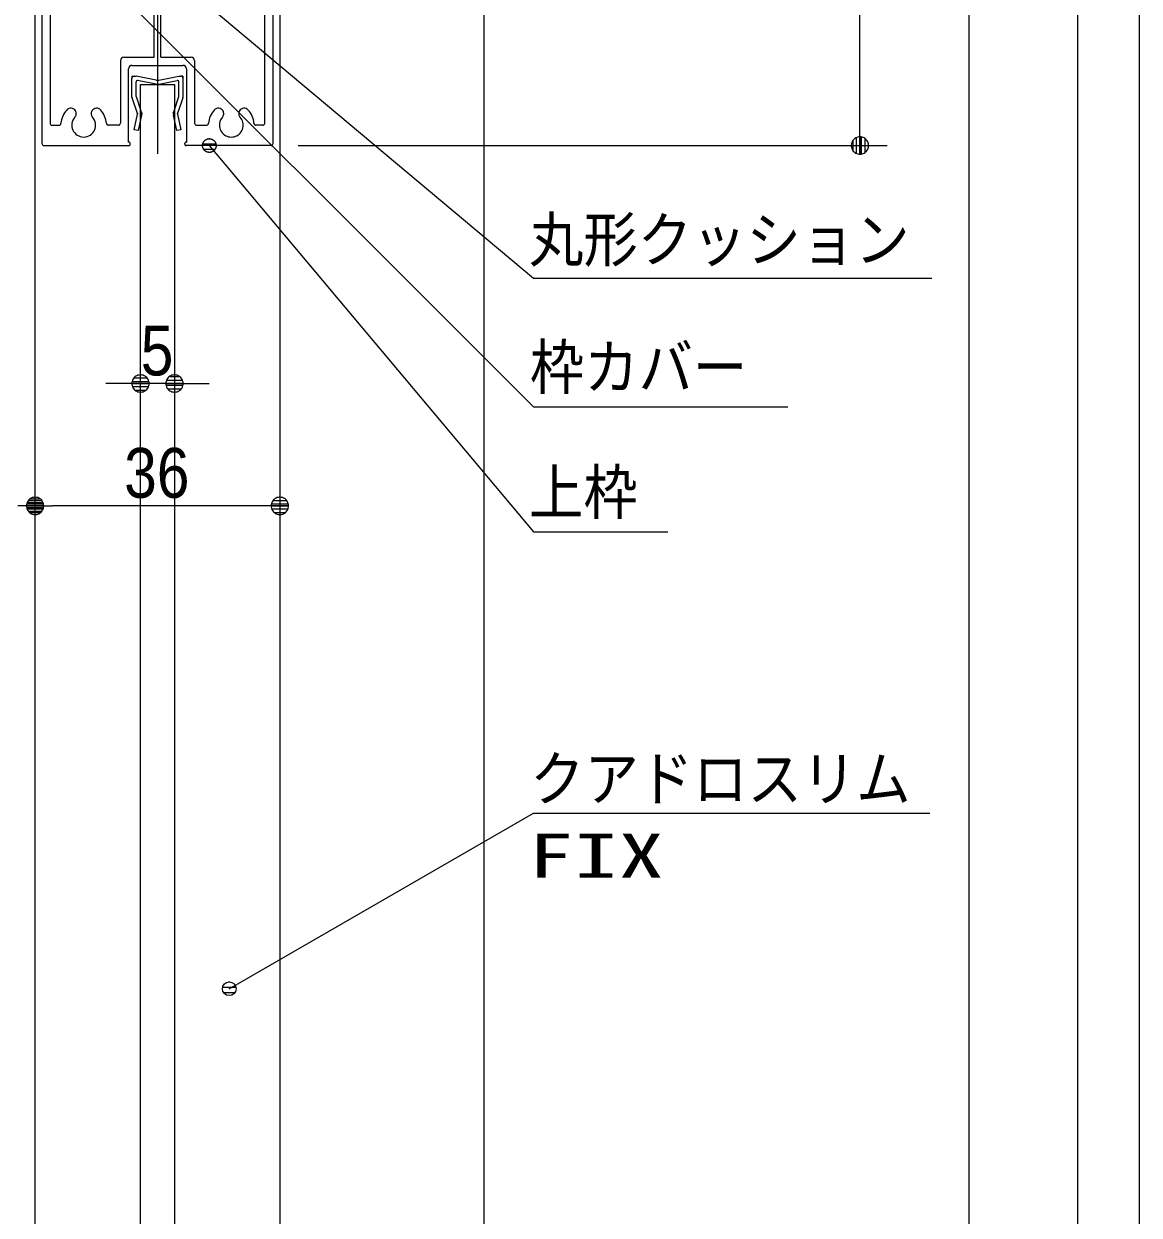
# Model space of a CAD drawing. Units: millimetres, scale not verified. Extents: x -6062 to 6062, y -3045 to 3045.
# Drawn here: x 1392 to 2212, y -51 to 825 of the extents above; entities that cross this region are included whole.
import ezdxf
from ezdxf.enums import TextEntityAlignment as Align

# ---------------------------------------------------------------- set-up
doc = ezdxf.new("R2010")
doc.units = ezdxf.units.MM
doc.header["$LTSCALE"] = 20
for name, color, linetype, lineweight in [('0-0_1図面枠', 7, 'Continuous', 9), ('0-1_3一般', 7, 'Continuous', 9), ('0-2_2寸法-1', 7, 'Continuous', 9), ('0-3_0', 7, 'Continuous', 9), ('0-4_2寸法-3', 7, 'Continuous', 9)]:
    doc.layers.add(name, color=color, linetype=linetype, lineweight=lineweight)
doc.styles.add('ＭＳ ゴシック', font='')
doc.styles.add('ＭＳ Ｐゴシック', font='')
doc.styles.get('ＭＳ ゴシック').set_extended_font_data('MS Gothic')
doc.styles.get('ＭＳ Ｐゴシック').set_extended_font_data('MS PGothic')

# ---------------------------------------------------------------- blocks, each defined once
blk = doc.blocks.new('グループ-2')
at = {"layer": '0-0_1図面枠'}
blk.add_lwpolyline([(-80000, 55400), (80000, 55400), (80000, -55400), (-80000, -55400)], close=True, dxfattribs=at)
blk = doc.blocks.new('図面枠')
at = {"layer": '0-0_1図面枠'}
blk.add_blockref('グループ-2', (0, 0), dxfattribs=at)
blk = doc.blocks.new('_Dot')
at = {"layer": '0-3_0'}
for p, q in [((-10, 0), (-20, 0)), ((9.78, 2), (-9.78, 2)), ((7.99, 6), (-7.99, 6)), ((9.16, -3.98), (-9.16, -3.98)), ((6, -7.98), (-6, -7.98))]:
    blk.add_line(p, q, dxfattribs=at)
for points in [[(10, 0), (9.92, 1.25), (9.69, 2.49), (9.3, 3.68), (8.76, 4.82), (8.09, 5.88), (7.29, 6.85), (6.37, 7.71), (5.36, 8.44), (4.26, 9.05), (3.09, 9.51), (1.87, 9.82), (0.63, 9.98), (-0.63, 9.98), (-1.87, 9.82), (-3.09, 9.51), (-4.26, 9.05), (-5.36, 8.44), (-6.37, 7.71), (-7.29, 6.85), (-8.09, 5.88), (-8.76, 4.82), (-9.3, 3.68), (-9.69, 2.49), (-9.92, 1.25), (-10, 0), (0, 0)], [(-10, 0), (-9.92, -1.25), (-9.69, -2.49), (-9.3, -3.68), (-8.76, -4.82), (-8.09, -5.88), (-7.29, -6.85), (-6.37, -7.71), (-5.36, -8.44), (-4.26, -9.05), (-3.09, -9.51), (-1.87, -9.82), (-0.63, -9.98), (0.63, -9.98), (1.87, -9.82), (3.09, -9.51), (4.26, -9.05), (5.36, -8.44), (6.37, -7.71), (7.29, -6.85), (8.09, -5.88), (8.76, -4.82), (9.3, -3.68), (9.69, -2.49), (9.92, -1.25), (10, 0), (0, 0)]]:
    blk.add_lwpolyline(points, close=True, dxfattribs=at)
blk = doc.blocks.new('グループ-120')
at = {"layer": '0-1_3一般'}
for p, q in [((65313.7, 15604.9), (65813.7, 15604.9)), ((65313.7, -34600), (65313.7, 15604.9)), ((65813.7, 15604.9), (65813.7, -34600))]:
    blk.add_line(p, q, dxfattribs=at)
blk.add_lwpolyline([(67363.7, 20004.9), (67363.7, -39000), (63763.7, -39000), (63763.7, 20004.9)], close=True, dxfattribs=at)
blk = doc.blocks.new('グループ-122')
at = {"layer": '0-1_3一般'}
for p, q in [((65188.7, 15724.9), (65188.7, 15694.9)), ((65188.7, 15724.9), (65218.7, 15724.9)), ((65188.7, 15418.2), (65188.7, 15694.9)), ((65218.7, 15724.9), (65248.7, 15724.9)), ((65545, 15666.7), (65248.7, 15724.9)), ((65248.7, 15424.9), (65248.7, 15640.7)), ((65545, 15606.7), (65272.4, 15660.4)), ((65563.7, 15756.9), (65563.7, 15004.9)), ((65582.3, 15666.7), (65878.7, 15724.9)), ((65582.3, 15606.7), (65854.9, 15660.4)), ((65878.7, 15724.9), (65908.7, 15724.9)), ((65878.7, 15424.9), (65878.7, 15640.7)), ((65938.7, 15724.9), (65908.7, 15724.9)), ((65938.7, 15724.9), (65938.7, 15694.9)), ((65938.7, 15694.9), (65938.7, 15418.2)), ((65248.7, 15424.9), (65319.3, 15215.4)), ((65808, 15215.4), (65878.7, 15424.9)), ((65265, 15189.7), (65191.5, 15405.4)), ((65935.8, 15405.4), (65862.3, 15189.7)), ((65270.8, 15177.6), (65265, 15189.7)), ((65270.8, 15177.6), (65268, 15164.4)), ((65333.7, 15184.9), (65319.3, 15215.4)), ((65333.7, 15184.9), (65326.7, 15152)), ((65793.7, 15184.9), (65808, 15215.4)), ((65793.7, 15184.9), (65800.6, 15152)), ((65856.6, 15177.6), (65862.3, 15189.7)), ((65856.6, 15177.6), (65859.3, 15164.4))]:
    blk.add_line(p, q, dxfattribs=at)
for points in [[(65326.7, 15152), (65278.7, 14924.9), (65220, 14937.3), (65268, 15164.4)], [(65859.3, 15164.4), (65907.4, 14937.3), (65848.7, 14924.9), (65800.6, 15152)]]:
    blk.add_lwpolyline(points, dxfattribs=at)
for centre, radius, start, end in [((65218.7, 15694.9), 30, 135, 180), ((65218.7, 15694.9), 30, 90, 135), ((65268.7, 15640.7), 20, 129.6175, 180), ((65268.7, 15640.7), 20, 79.23499, 129.6175), ((65563.7, 15764.9), 100, 259.23499, 264.6175), ((65563.7, 15704.9), 100, 259.23499, 264.6175), ((65563.7, 15764.9), 100, 264.6175, 270), ((65563.7, 15704.9), 100, 264.6175, 270), ((65563.7, 15764.9), 100, 270, 275.3825), ((65563.7, 15704.9), 100, 270, 275.3825), ((65563.7, 15764.9), 100, 275.3825, 280.76501), ((65563.7, 15704.9), 100, 275.3825, 280.76501), ((65858.7, 15640.7), 20, 50.3825, 100.76501), ((65858.7, 15640.7), 20, 0, 50.3825), ((65908.7, 15694.9), 30, 45, 90), ((65908.7, 15694.9), 30, 0, 45), ((65218.7, 15418.2), 30, 180, 192.63886), ((65218.7, 15418.2), 30, 192.63886, 205.27772), ((65908.7, 15418.2), 30, 334.72228, 347.36114), ((65908.7, 15418.2), 30, 347.36114, 0), ((65228.9, 15172.7), 40, 6.66677, 25.27772), ((65228.9, 15172.7), 40, 348.05582, 6.66677), ((65228.9, 15172.7), 100, 6.66677, 25.27772), ((65228.9, 15172.7), 100, 348.05582, 6.66677), ((65898.5, 15172.7), 100, 173.33323, 191.94418), ((65898.5, 15172.7), 100, 154.72228, 173.33323), ((65898.5, 15172.7), 40, 173.33323, 191.94418), ((65898.5, 15172.7), 40, 154.72228, 173.33323)]:
    blk.add_arc(centre, radius, start, end, dxfattribs=at)
blk = doc.blocks.new('グループ-127')
at = {"layer": '0-1_3一般'}
for p, q in [((65563.7, 19987.6), (65563.7, 19774.9)), ((67173.7, 20004.9), (67213.7, 20004.9)), ((65003.7, 19804.9), (65533.7, 19804.9)), ((65533.7, 19804.9), (65563.7, 19774.9)), ((65593.7, 19804.9), (65563.7, 19774.9)), ((65593.7, 19804.9), (66673.7, 19804.9)), ((67143.7, 19014.9), (67143.7, 19974.9)), ((67263.7, 14734.9), (67263.7, 19954.9)), ((65003.7, 19684.9), (66583.7, 19684.9)), ((65563.7, 19774.9), (65563.7, 14584.2)), ((66583.7, 19283.5), (66583.7, 19684.9)), ((66703.7, 19285.4), (66703.7, 19774.9)), ((64703.7, 19034.9), (64703.7, 19504.9)), ((64823.7, 19324.9), (64823.7, 19504.9)), ((64823.7, 19324.9), (64953.7, 19224.9)), ((64953.7, 18784.9), (64953.7, 19224.9)), ((64703.7, 19034.9), (64733.7, 19004.9)), ((67143.7, 19014.9), (66978.3, 19014.9)), ((63863.7, 16874.9), (63863.7, 14734.9)), ((64703.7, 16904.9), (63893.7, 16904.9)), ((67143.7, 16904.9), (64823.7, 16904.9)), ((63983.7, 16784.9), (65513.7, 16784.9)), ((63983.7, 16784.9), (63983.7, 15034.9)), ((65513.7, 16004.9), (65513.7, 16784.9)), ((65613.7, 16784.9), (67143.7, 16784.9)), ((65613.7, 16004.9), (65613.7, 16784.9)), ((67143.7, 15034.9), (67143.7, 16784.9)), ((65018.7, 15954.9), (65018.7, 15034.9)), ((65068.7, 16004.9), (65513.7, 16004.9)), ((65613.7, 16004.9), (66058.7, 16004.9)), ((66108.7, 15954.9), (66108.7, 15034.9)), ((65138.7, 14754.9), (65138.7, 15834.9)), ((65188.7, 15884.9), (65938.7, 15884.9)), ((65988.7, 15834.9), (65988.7, 14754.9)), ((64013.7, 15004.9), (64114.9, 15004.9)), ((64988.7, 15004.9), (64842.4, 15004.9)), ((66138.7, 15004.9), (66284.9, 15004.9)), ((67113.7, 15004.9), (67012.4, 15004.9)), ((65143.7, 14754.9), (65138.7, 14754.9)), ((65163.7, 14724.9), (65163.7, 14734.9)), ((65963.7, 14724.9), (65963.7, 14734.9)), ((65983.7, 14754.9), (65988.7, 14754.9)), ((63893.7, 14704.9), (65143.7, 14704.9)), ((65163.7, 14704.9), (65163.9, 14704.9)), ((67233.7, 14704.9), (65983.7, 14704.9))]:
    blk.add_line(p, q, dxfattribs=at)
for points in [[(64703.7, 16904.9), (64703.7, 18974.9), (64733.7, 19004.9)], [(64823.7, 16904.9), (64823.7, 18684.9), (64953.7, 18784.9)], [(67143.7, 16904.9), (67143.7, 18894.9), (66978.3, 18894.9)]]:
    blk.add_lwpolyline(points, dxfattribs=at)
for centre, radius, start, end in [((67173.7, 19974.9), 30, 135, 180), ((67173.7, 19974.9), 30, 90, 135), ((67213.7, 19954.9), 50, 45, 90), ((67213.7, 19954.9), 50, 0, 45), ((65003.7, 19504.9), 300, 90, 135), ((66673.7, 19774.9), 30, 45, 90), ((65003.7, 19504.9), 300, 135, 180), ((65003.7, 19504.9), 180, 135, 180), ((65003.7, 19504.9), 180, 90, 135), ((66673.7, 19774.9), 30, 0, 45), ((66648.7, 18954.9), 335, 101.18806, 114.12808), ((66648.7, 18954.9), 335, 45.43403, 80.55045), ((66479, 19145.3), 80, 131.71611, 185.85806), ((66479, 19145.3), 80, 185.85806, 240), ((66648.7, 18954.9), 335, 131.66001, 131.71611), ((66648.7, 18954.9), 335, 131.66001, 131.71611), ((66648.7, 18954.9), 335, 131.60391, 131.66001), ((66648.7, 18954.9), 335, 131.60391, 131.66001), ((66648.7, 18954.9), 335, 129.33601, 131.60391), ((66648.7, 18954.9), 335, 127.06811, 129.33601), ((66648.7, 18954.9), 335, 114.12808, 127.06811), ((66648.7, 18954.9), 175, 65.85806, 131.71611), ((66648.7, 18954.9), 175, 0, 65.85806), ((66648.7, 18954.9), 335, 10.3176, 45.43403), ((66479, 19145.3), 80, 240, 275.85806), ((66479, 19145.3), 80, 275.85806, 311.71611), ((66648.7, 18954.9), 175, 294.14194, 0), ((66479, 18764.6), 80, 174.14194, 228.28389), ((66479, 18764.6), 80, 120, 174.14194), ((66479, 18764.6), 80, 84.14194, 120), ((66479, 18764.6), 80, 48.28389, 84.14194), ((66648.7, 18954.9), 175, 228.28389, 294.14194), ((66648.7, 18954.9), 335, 288.98314, 349.6824), ((66648.7, 18954.9), 335, 228.28389, 288.98314), ((63893.7, 16874.9), 30, 135, 180), ((63893.7, 16874.9), 30, 90, 135), ((65068.7, 15954.9), 50, 135, 180), ((65068.7, 15954.9), 50, 90, 135), ((66058.7, 15954.9), 50, 45, 90), ((66058.7, 15954.9), 50, 0, 45), ((65188.7, 15834.9), 50, 135, 180), ((65188.7, 15834.9), 50, 90, 135), ((65938.7, 15834.9), 50, 45, 90), ((65938.7, 15834.9), 50, 0, 45), ((64288.3, 15174.6), 80, 84.14194, 138.28389), ((64288.3, 15174.6), 80, 30, 84.14194), ((64669, 15174.6), 80, 95.85806, 150), ((64669, 15174.6), 80, 41.71611, 95.85806), ((66458.3, 15174.6), 80, 84.14194, 138.28389), ((66458.3, 15174.6), 80, 30, 84.14194), ((66839, 15174.6), 80, 95.85806, 150), ((66839, 15174.6), 80, 41.71611, 95.85806), ((64478.7, 15004.9), 335, 156.78466, 175.28544), ((64478.7, 15004.9), 335, 138.28389, 156.78466), ((64478.7, 15004.9), 175, 138.28389, 204.14194), ((64288.3, 15174.6), 80, 318.28389, 354.14194), ((64288.3, 15174.6), 80, 354.14194, 30), ((64669, 15174.6), 80, 150, 185.85806), ((64669, 15174.6), 80, 185.85806, 221.71611), ((64478.7, 15004.9), 175, 335.85806, 41.71611), ((64478.7, 15004.9), 335, 23.21534, 41.71611), ((64478.7, 15004.9), 335, 4.71456, 23.21534), ((66648.7, 15004.9), 335, 156.78466, 175.28544), ((66648.7, 15004.9), 335, 138.28389, 156.78466), ((66648.7, 15004.9), 175, 138.28389, 159.14194), ((66458.3, 15174.6), 80, 318.28389, 354.14194), ((66458.3, 15174.6), 80, 354.14194, 30), ((66839, 15174.6), 80, 150, 185.85806), ((66839, 15174.6), 80, 185.85806, 221.71611), ((66648.7, 15004.9), 175, 346.28708, 41.71611), ((66648.7, 15004.9), 335, 23.21534, 41.71611), ((66648.7, 15004.9), 335, 4.71456, 23.21534), ((64013.7, 15034.9), 30, 180, 225), ((64013.7, 15034.9), 30, 225, 270), ((64114.9, 15034.9), 30, 270, 312.64272), ((64114.9, 15034.9), 30, 312.64272, 355.28544), ((64478.7, 15004.9), 175, 204.14194, 270), ((64478.7, 15004.9), 175, 270, 335.85806), ((64842.4, 15034.9), 30, 184.71456, 227.35728), ((64842.4, 15034.9), 30, 227.35728, 270), ((64988.7, 15034.9), 30, 270, 315), ((64988.7, 15034.9), 30, 315, 0), ((66138.7, 15034.9), 30, 180, 225), ((66138.7, 15034.9), 30, 225, 270), ((66284.9, 15034.9), 30, 270, 312.64272), ((66284.9, 15034.9), 30, 312.64272, 355.28544), ((66648.7, 15004.9), 175, 159.14194, 180), ((66648.7, 15004.9), 175, 180, 235.42903), ((66648.7, 15004.9), 175, 290.85806, 346.28708), ((67012.4, 15034.9), 30, 184.71456, 227.35728), ((67012.4, 15034.9), 30, 227.35728, 270), ((67113.7, 15034.9), 30, 270, 315), ((67113.7, 15034.9), 30, 315, 0), ((63893.7, 14734.9), 30, 180, 225), ((65143.7, 14734.9), 20, 45, 90), ((65143.7, 14734.9), 20, 0, 45), ((65143.7, 14724.9), 20, 315, 0), ((65983.7, 14734.9), 20, 135, 180), ((65983.7, 14724.9), 20, 180, 225), ((65983.7, 14734.9), 20, 90, 135), ((66648.7, 15004.9), 175, 235.42903, 290.85806), ((67233.7, 14734.9), 30, 315, 0), ((63893.7, 14734.9), 30, 225, 270), ((65143.7, 14724.9), 20, 270, 315), ((65983.7, 14724.9), 20, 225, 270), ((67233.7, 14734.9), 30, 270, 315)]:
    blk.add_arc(centre, radius, start, end, dxfattribs=at)
blk = doc.blocks.new('グループ-135')
at = {"layer": '0-1_3一般'}
for name in ['グループ-120', 'グループ-127', 'グループ-122']:
    blk.add_blockref(name, (0, 0), dxfattribs=at)
blk = doc.blocks.new('グループ-136')
at = {"layer": '0-1_3一般'}
blk.add_line((70363.7, 20804.9), (70363.7, -39000), dxfattribs=at)
blk = doc.blocks.new('グループ-137')
at = {"layer": '0-1_3一般'}
for name in ['グループ-135', 'グループ-136']:
    blk.add_blockref(name, (0, 0), dxfattribs=at)

msp = doc.modelspace()

# ---------------------------------------------------------------- linework, layer by layer
at = {"layer": '0-2_2寸法-1'}
for p, q in [((2167.18, 1027.53), (2167.18, -1937.29)), ((2007.18, 747.96), (2007.18, 987.53)), ((2087.18, 987.53), (2087.18, -1937.29)), ((1594.18, 735.25), (2027.18, 735.25)), ((1478.18, 580.25), (1478.38, 580.25)), ((1503.18, 580.25), (1503.38, 580.25)), ((1465.47, 560.25), (1452.76, 560.25)), ((1503.18, 560.25), (1478.18, 560.25)), ((1515.9, 560.25), (1528.61, 560.25)), ((1400.68, 490.25), (1400.88, 490.25)), ((1400.68, 490.25), (1400.88, 490.25)), ((1580.68, 490.25), (1580.88, 490.25)), ((1567.97, 470.25), (1413.4, 470.25))]:
    msp.add_line(p, q, dxfattribs=at)
at = {"layer": '0-4_2寸法-3'}
for p, q in [((1533.72, 736.24), (1523.9, 736.24)), ((1529.17, 740.24), (1528.44, 740.24)), ((1529.17, 740.24), (1528.44, 740.24)), ((1532.81, 732.24), (1524.81, 732.24)), ((1548.33, 116.1), (1538.54, 116.1)), ((1543.61, 120.1), (1543.26, 120.1)), ((1543.61, 120.1), (1543.26, 120.1)), ((1547.43, 112.1), (1539.44, 112.1))]:
    msp.add_line(p, q, dxfattribs=at)
for points in [[(1394.68, 950.25), (1767.18, 637.68), (2060.04, 637.68)], [(1413.18, 897.12), (1767.18, 543.12), (1954.13, 543.12)], [(1524.11, 733.51), (1524.03, 733.74), (1523.96, 733.98), (1523.91, 734.22), (1523.86, 734.46), (1523.83, 734.7), (1523.81, 734.95), (1523.8, 735.19), (1523.8, 735.44), (1523.82, 735.68), (1523.85, 735.93), (1523.89, 736.17), (1523.94, 736.41), (1524, 736.65), (1524.08, 736.88), (1524.16, 737.11), (1524.26, 737.34), (1524.37, 737.56), (1524.49, 737.77), (1524.61, 737.98), (1524.75, 738.18), (1524.9, 738.38), (1525.06, 738.57), (1525.23, 738.75), (1525.41, 738.92), (1525.59, 739.08), (1525.78, 739.23), (1525.98, 739.38), (1526.19, 739.51), (1526.4, 739.64), (1526.62, 739.75), (1526.84, 739.85), (1527.07, 739.94), (1527.3, 740.02), (1527.54, 740.09), (1527.78, 740.15), (1528.02, 740.19), (1528.26, 740.22), (1528.51, 740.24), (1528.75, 740.25)], [(1525.67, 731.34), (1525.49, 731.5), (1525.31, 731.67), (1525.13, 731.84), (1524.97, 732.03), (1524.82, 732.22), (1524.68, 732.42), (1524.54, 732.62), (1524.42, 732.84), (1524.31, 733.06), (1524.2, 733.28), (1524.11, 733.51), (1524.03, 733.74), (1523.96, 733.98), (1523.91, 734.22), (1523.86, 734.46), (1523.83, 734.7), (1523.81, 734.95), (1523.8, 735.19), (1523.8, 735.44), (1523.82, 735.68), (1523.85, 735.93), (1523.89, 736.17), (1523.94, 736.41), (1524, 736.65), (1524.08, 736.88), (1524.16, 737.11), (1524.26, 737.34), (1524.37, 737.56), (1524.49, 737.77), (1524.61, 737.98), (1524.75, 738.18), (1524.9, 738.38), (1525.06, 738.57), (1525.23, 738.75), (1525.41, 738.92), (1525.59, 739.08), (1525.78, 739.23), (1525.98, 739.38), (1526.19, 739.51)], [(1526.19, 739.51), (1526.4, 739.64), (1526.62, 739.75), (1526.84, 739.85), (1527.07, 739.94), (1527.3, 740.02), (1527.54, 740.09), (1527.78, 740.15), (1528.02, 740.19), (1528.26, 740.22), (1528.51, 740.24), (1528.75, 740.25), (1529, 740.25), (1529.24, 740.23), (1529.49, 740.21), (1529.73, 740.17), (1529.97, 740.12), (1530.21, 740.05), (1530.44, 739.98), (1530.67, 739.89), (1530.9, 739.8), (1531.12, 739.69), (1531.34, 739.57), (1531.54, 739.44), (1531.75, 739.3), (1531.94, 739.15), (1532.13, 738.99), (1532.31, 738.82), (1532.48, 738.65), (1532.64, 738.46), (1532.8, 738.27), (1532.94, 738.07), (1533.08, 737.87), (1533.2, 737.65), (1533.31, 737.44), (1533.41, 737.21), (1533.5, 736.98), (1533.58, 736.75), (1533.65, 736.52), (1533.71, 736.28)], [(1528.75, 740.25), (1529, 740.25), (1529.24, 740.23), (1529.49, 740.21), (1529.73, 740.17), (1529.97, 740.12), (1530.21, 740.05), (1530.44, 739.98), (1530.67, 739.89), (1530.9, 739.8), (1531.12, 739.69), (1531.34, 739.57), (1531.54, 739.44), (1531.75, 739.3), (1531.94, 739.15), (1532.13, 738.99), (1532.31, 738.82), (1532.48, 738.65), (1532.64, 738.46), (1532.8, 738.27), (1532.94, 738.07), (1533.08, 737.87), (1533.2, 737.65), (1533.31, 737.44), (1533.41, 737.21), (1533.5, 736.98), (1533.58, 736.75), (1533.65, 736.52), (1533.71, 736.28), (1533.75, 736.03), (1533.79, 735.79), (1533.81, 735.55), (1533.82, 735.3), (1533.81, 735.05), (1533.8, 734.81), (1533.77, 734.56), (1533.73, 734.32), (1533.68, 734.08), (1533.62, 733.84), (1533.54, 733.61)], [(1533.71, 736.28), (1533.75, 736.03), (1533.79, 735.79), (1533.81, 735.55), (1533.82, 735.3), (1533.81, 735.05), (1533.8, 734.81), (1533.77, 734.56), (1533.73, 734.32), (1533.68, 734.08), (1533.62, 733.84), (1533.54, 733.61), (1533.46, 733.38), (1533.36, 733.15), (1533.25, 732.93), (1533.13, 732.72), (1533, 732.51), (1532.86, 732.31), (1532.71, 732.11), (1532.56, 731.92), (1532.39, 731.74), (1532.21, 731.57), (1532.03, 731.41)], [(1532.03, 731.41), (1531.83, 731.26), (1531.64, 731.11), (1531.43, 730.98), (1531.22, 730.86), (1531, 730.74), (1530.77, 730.64), (1530.55, 730.55), (1530.31, 730.47), (1530.08, 730.4), (1529.84, 730.35), (1529.6, 730.3), (1529.35, 730.27), (1529.11, 730.25), (1528.86, 730.24), (1528.62, 730.24), (1528.37, 730.26), (1528.13, 730.28), (1527.89, 730.32), (1527.64, 730.38), (1527.41, 730.44), (1527.17, 730.51), (1526.94, 730.6), (1526.72, 730.7), (1526.5, 730.8), (1526.28, 730.92), (1526.07, 731.05), (1525.87, 731.19), (1525.67, 731.34), (1525.49, 731.5), (1525.31, 731.67), (1525.13, 731.84), (1524.97, 732.03), (1524.82, 732.22), (1524.68, 732.42), (1524.54, 732.62), (1524.42, 732.84), (1524.31, 733.06), (1524.2, 733.28), (1524.11, 733.51)], [(1533.54, 733.61), (1533.46, 733.38), (1533.36, 733.15), (1533.25, 732.93), (1533.13, 732.72), (1533, 732.51), (1532.86, 732.31), (1532.71, 732.11), (1532.56, 731.92), (1532.39, 731.74), (1532.21, 731.57), (1532.03, 731.41), (1531.83, 731.26), (1531.64, 731.11), (1531.43, 730.98), (1531.22, 730.86), (1531, 730.74), (1530.77, 730.64), (1530.55, 730.55), (1530.31, 730.47), (1530.08, 730.4), (1529.84, 730.35), (1529.6, 730.3), (1529.35, 730.27), (1529.11, 730.25), (1528.86, 730.24), (1528.62, 730.24), (1528.37, 730.26), (1528.13, 730.28), (1527.89, 730.32), (1527.64, 730.38), (1527.41, 730.44), (1527.17, 730.51), (1526.94, 730.6), (1526.72, 730.7), (1526.5, 730.8), (1526.28, 730.92), (1526.07, 731.05), (1525.87, 731.19), (1525.67, 731.34)], [(1528.81, 735.25), (1767.18, 451.16), (1865.96, 451.16)], [(1543.43, 115.11), (1767.18, 244.29), (2058.5, 244.29)]]:
    msp.add_lwpolyline(points, dxfattribs=at)
msp.add_circle((1543.43, 115.11), 5.01, dxfattribs=at)
msp.add_circle((1543.43, 115.11), 5.01, dxfattribs=at)

# ---------------------------------------------------------------- block references
at = {"layer": '0-0_1図面枠', "xscale": 0.05, "yscale": 0.05}
msp.add_blockref('図面枠', (-1787.5, 0), dxfattribs=at)
msp.add_blockref('図面枠', (-1787.5, 0), dxfattribs=at)
at = {"layer": '0-1_3一般', "xscale": 0.05, "yscale": 0.05}
msp.add_blockref('グループ-137', (-1787.5, 0), dxfattribs=at)
at = {"layer": '0-2_2寸法-1', "xscale": 0.6356201, "yscale": 0.6356201}
for p, rotation in [((2007.18, 735.25), 270), ((1503.18, 560.25), 180), ((1400.68, 470.25), 180)]:
    msp.add_blockref('_Dot', p, dxfattribs=dict(at, rotation=rotation))
for p in [(1478.18, 560.25), (1400.68, 470.25), (1580.68, 470.25)]:
    msp.add_blockref('_Dot', p, dxfattribs=at)

# ---------------------------------------------------------------- texts
at = {"layer": '0-2_2寸法-1', "style": 'ＭＳ Ｐゴシック', "width": 0.9}
for s, p in [('5', (1478.39, 555.19)), ('36', (1466.19, 465.19))]:
    msp.add_text(s, height=36.66, dxfattribs=at).set_placement(p, align=Align.BOTTOM_LEFT)
at = {"layer": '0-4_2寸法-3', "style": 'ＭＳ ゴシック'}
for s, width, p in [('丸形クッション', 0.9, (1763.9, 640.07)), ('枠カバー', 0.9, (1764.48, 546.29)), ('上枠', 0.9, (1763.9, 454.33)), ('クアドロスリム', 0.9, (1764.68, 243.62)), ('FIX', 1.5, (1763.33, 186.92))]:
    msp.add_text(s, height=32.55, dxfattribs=dict(at, width=width)).set_placement(p, align=Align.BOTTOM_LEFT)

doc.saveas('drawing.dxf')
